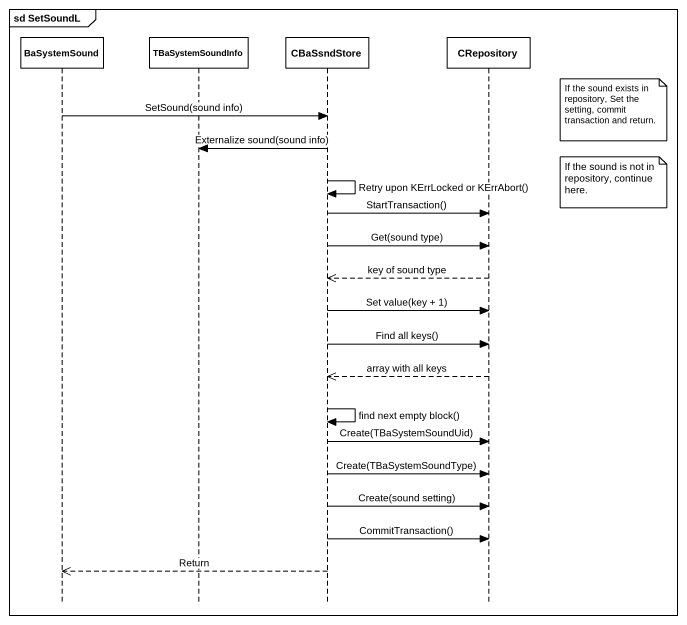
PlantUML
@startuml
mainframe sd SetSoundL
hide footbox
participant BaSystemSound
participant TBaSystemSoundInfo
participant CBaSsndStore
participant CRepository

note right of CRepository : If the sound exists in repository, Set the setting, commit transaction and return.
BaSystemSound -> CBaSsndStore : SetSound(sound info)
CBaSsndStore -> TBaSystemSoundInfo : Externalize sound(sound info)
CBaSsndStore -> CBaSsndStore : Retry upon KErrLocked or KErrAbort()
note right of CRepository : If the sound is not in repository, continue here.
CBaSsndStore -> CRepository : StartTransaction()
CBaSsndStore -> CRepository : Get(sound type)
CRepository -->> CBaSsndStore : key of sound type
CBaSsndStore -> CRepository : Set value(key + 1)
CBaSsndStore -> CRepository : Find all keys()
CRepository -->> CBaSsndStore : array with all keys
CBaSsndStore -> CBaSsndStore : find next empty block()
CBaSsndStore -> CRepository : Create(TBaSystemSoundUid)
CBaSsndStore -> CRepository : Create(TBaSystemSoundType)
CBaSsndStore -> CRepository : Create(sound setting)
CBaSsndStore -> CRepository : CommitTransaction()
CBaSsndStore -->> BaSystemSound : Return
@enduml
